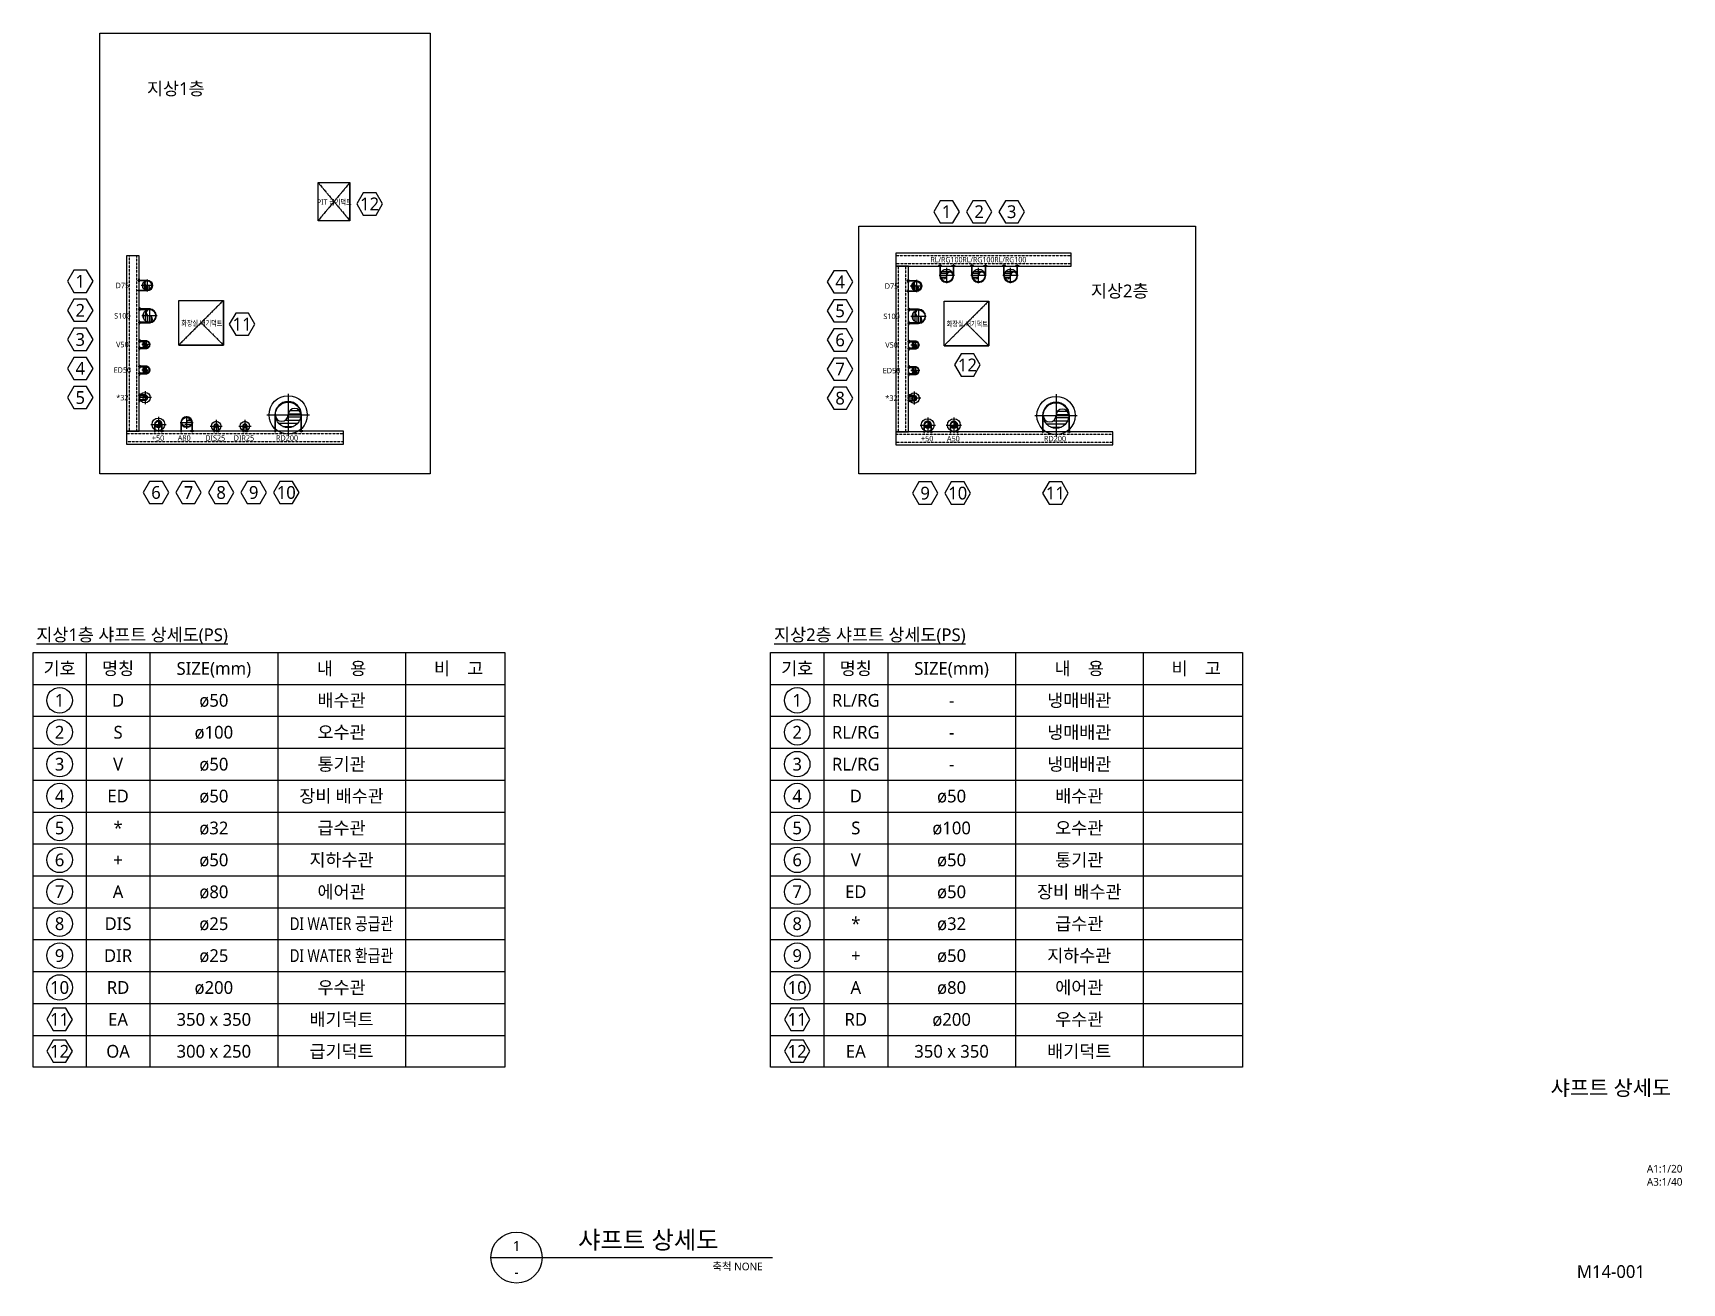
# Model space of a CAD drawing. Header units: millimetres. Extents: x 45312 to 58225, y 10438 to 20233.
import ezdxf
from ezdxf.enums import TextEntityAlignment as Align

# ---------------------------------------------------------------- set-up
doc = ezdxf.new("R2010")
doc.units = ezdxf.units.MM
doc.linetypes.add('CEN6', pattern=[12, 10, -0.75, 0.5, -0.75])
doc.linetypes.add('H9', pattern=[2.4, 1.5, -0.9])
for name, color, linetype in [('1 EA', 3, 'Continuous'), ('1 OA', 4, 'Continuous'), ('AA-MKXS', 3, 'Continuous'), ('DI', 1, 'Continuous'), ('PIPE', 3, 'Continuous'), ('TE', 2, 'Continuous'), ('TEXT', 2, 'Continuous'), ('TT', 4, 'Continuous')]:
    doc.layers.add(name, color=color, linetype=linetype)
doc.layers.add('FU', color=1, linetype='Continuous', plot=False)
doc.styles.add('sunjin', font='')
doc.styles.add('맑은고딕', font='malgun.ttf')
doc.styles.add('스타일1', font='malgun.ttf')
doc.styles.get('sunjin').set_extended_font_data('Malgun Gothic')

# ---------------------------------------------------------------- blocks, each defined once
blk = doc.blocks.new('A$C1E4E135A')
at = {"layer": 'PIPE', "color": 1}
for points in [[(23, 5), (0, 5), (0, 9), (23, 9)], [(80, 5), (103, 5), (103, 9), (80, 9)]]:
    blk.add_lwpolyline(points, close=True, dxfattribs=at)
blk.add_lwpolyline([(14, 0), (9, 0), (9, 71, -1), (94, 71), (94, 0), (89, 0), (89, 71, 1), (14, 71)], format="xyb", close=True, dxfattribs=at)
blk = doc.blocks.new('A$C7C6610FC')
at = {"layer": 'PIPE'}
blk.add_blockref('A$C1E4E135A', (0, 0), dxfattribs=at)
blk = doc.blocks.new('*X1169')
at = {"color": 0}
for p, q in [((-12726, 14235), (-12723, 14235)), ((-12718, 14220), (-12638, 14220)), ((-12700, 14205), (-12656, 14205)), ((-12683, 14235), (-12630, 14235)), ((-12678, 14250), (-12628, 14250)), ((-12673, 14265), (-12633, 14265))]:
    blk.add_line(p, q, dxfattribs=at)
blk = doc.blocks.new('A$C1052655C')
at = {"layer": 'PIPE', "color": 1}
for p, q in [((0, 48), (95, 48)), ((48, 95), (48, 0))]:
    blk.add_line(p, q, dxfattribs=at)
at = {"layer": 'PIPE'}
blk.add_circle((48, 48), 37.5, dxfattribs=at)
at = {"layer": 'PIPE', "color": 2}
for centre, start, end in [((29, 48), 180, 0), ((66, 48), 0, 180)]:
    blk.add_arc(centre, 18.8, start, end, dxfattribs=at)
at = {"layer": 'PIPE', "color": 1, "xscale": 0.75, "yscale": 0.75, "zscale": 0.75}
blk.add_blockref('*X1169', (9556, -10640), dxfattribs=at)
blk = doc.blocks.new('A$C034B1F44')
at = {"layer": 'PIPE'}
for name, p in [('A$C7C6610FC', (0, 0)), ('A$C1052655C', (4, 24))]:
    blk.add_blockref(name, p, dxfattribs=at)
blk = doc.blocks.new('A$C6D123ABD')
at = {"layer": 'PIPE', "color": 1}
blk.add_lwpolyline([(14, 84, -1), (114, 84), (114, 0), (119, 0), (119, 84, 1), (9, 84), (9, 0), (14, 0)], format="xyb", close=True, dxfattribs=at)
for points in [[(23, 5), (0, 5), (0, 9), (23, 9)], [(105, 5), (128, 5), (128, 9), (105, 9)]]:
    blk.add_lwpolyline(points, close=True, dxfattribs=at)
blk = doc.blocks.new('*X1173')
at = {"color": 0}
for p, q in [((-12726, 14235), (-12723, 14235)), ((-12718, 14220), (-12638, 14220)), ((-12700, 14205), (-12656, 14205)), ((-12683, 14235), (-12630, 14235)), ((-12678, 14250), (-12628, 14250)), ((-12673, 14265), (-12633, 14265))]:
    blk.add_line(p, q, dxfattribs=at)
blk = doc.blocks.new('A$C61B320AF')
at = {"layer": 'PIPE', "color": 1}
for p, q in [((0, 60), (120, 60)), ((60, 120), (60, 0))]:
    blk.add_line(p, q, dxfattribs=at)
at = {"layer": 'PIPE'}
blk.add_circle((60, 60), 50, dxfattribs=at)
at = {"layer": 'PIPE', "color": 2}
for centre, start, end in [((35, 60), 180, 0), ((85, 60), 0, 180)]:
    blk.add_arc(centre, 25, start, end, dxfattribs=at)
at = {"layer": 'PIPE', "color": 1}
blk.add_blockref('*X1173', (12738, -14190), dxfattribs=at)
blk = doc.blocks.new('A$C617478ED')
at = {"layer": 'PIPE'}
for name, p in [('A$C6D123ABD', (0, 0)), ('A$C61B320AF', (4, 24))]:
    blk.add_blockref(name, p, dxfattribs=at)
blk = doc.blocks.new('A$C7DF4670E')
at = {"layer": 'PIPE', "color": 1}
for points in [[(23, 5), (0, 5), (0, 9), (23, 9)], [(55, 5), (78, 5), (78, 9), (55, 9)]]:
    blk.add_lwpolyline(points, close=True, dxfattribs=at)
blk.add_lwpolyline([(14, 59, -1), (64, 59), (64, 0), (69, 0), (69, 59, 1), (9, 59), (9, 0), (14, 0)], format="xyb", close=True, dxfattribs=at)
blk = doc.blocks.new('*X1179')
at = {"color": 0}
for p, q in [((-12702, 15370), (-12702, 15370)), ((-12679, 15370), (-12653, 15370)), ((-12677, 15380), (-12654, 15380)), ((-12697, 15360), (-12658, 15360))]:
    blk.add_line(p, q, dxfattribs=at)
blk = doc.blocks.new('A$C621C202B')
at = {"layer": 'PIPE', "color": 1}
for p, q in [((0, 35), (70, 35)), ((35, 70), (35, 0))]:
    blk.add_line(p, q, dxfattribs=at)
at = {"layer": 'PIPE'}
blk.add_circle((35, 35), 25, dxfattribs=at)
at = {"layer": 'PIPE', "color": 2}
for centre, start, end in [((23, 35), 180, 0), ((48, 35), 0, 180)]:
    blk.add_arc(centre, 12.5, start, end, dxfattribs=at)
at = {"layer": 'PIPE', "color": 1}
blk.add_blockref('*X1179', (12713, -15341), dxfattribs=at)
blk = doc.blocks.new('A$C33D3164D')
at = {"layer": 'PIPE'}
for name, p in [('A$C7DF4670E', (0, 0)), ('A$C621C202B', (4, 24))]:
    blk.add_blockref(name, p, dxfattribs=at)
blk = doc.blocks.new('A$C0B0061D7')
at = {"layer": 'PIPE', "color": 1}
for points in [[(23, 5), (0, 5), (0, 9), (23, 9)], [(37, 5), (60, 5), (60, 9), (37, 9)]]:
    blk.add_lwpolyline(points, close=True, dxfattribs=at)
blk.add_lwpolyline([(14, 50, -1), (46, 50), (46, 0), (51, 0), (51, 50, 1), (9, 50), (9, 0), (14, 0)], format="xyb", close=True, dxfattribs=at)
blk = doc.blocks.new('A$C2FB629CA')
at = {"layer": 'PIPE', "color": 1}
for p, q in [((0, 51), (102, 51)), ((51, 102), (51, 0))]:
    blk.add_line(p, q, dxfattribs=at)
blk.add_circle((51, 51), 41, dxfattribs=at)
at = {"layer": 'PIPE'}
blk.add_circle((51, 51), 16, dxfattribs=at)
at = {"layer": 'PIPE', "color": 2}
for centre, start, end in [((43, 51), 180, 0), ((59, 51), 0, 180)]:
    blk.add_arc(centre, 8, start, end, dxfattribs=at)
blk = doc.blocks.new('A$C74D30CA1')
at = {"layer": 'PIPE'}
for name, p in [('A$C2FB629CA', (0, 0)), ('A$C0B0061D7', (21, 1))]:
    blk.add_blockref(name, p, dxfattribs=at)
blk = doc.blocks.new('A$C655E5722')
at = {"layer": 'PIPE', "color": 1}
for points in [[(23, 5), (0, 5), (0, 9), (23, 9)], [(30, 5), (53, 5), (53, 9), (30, 9)]]:
    blk.add_lwpolyline(points, close=True, dxfattribs=at)
blk.add_lwpolyline([(14, 46, -1), (39, 46), (39, 0), (44, 0), (44, 46, 1), (9, 46), (9, 0), (14, 0)], format="xyb", close=True, dxfattribs=at)
blk = doc.blocks.new('A$C5D586DC2')
at = {"layer": 'PIPE', "color": 1}
for p, q in [((0, 47), (95, 47)), ((47, 95), (47, 0))]:
    blk.add_line(p, q, dxfattribs=at)
blk.add_circle((47, 47), 37.5, dxfattribs=at)
at = {"layer": 'PIPE'}
blk.add_circle((47, 47), 12.5, dxfattribs=at)
at = {"layer": 'PIPE', "color": 2}
for centre, start, end in [((41, 47), 180, 0), ((54, 47), 0, 180)]:
    blk.add_arc(centre, 6.25, start, end, dxfattribs=at)
blk = doc.blocks.new('A$C26622CD1')
at = {"layer": 'PIPE'}
for name, p in [('A$C5D586DC2', (0, 0)), ('A$C655E5722', (21, 1))]:
    blk.add_blockref(name, p, dxfattribs=at)
blk = doc.blocks.new('*X1162')
at = {"color": 0}
for p, q in [((-12702, 15370), (-12702, 15370)), ((-12679, 15370), (-12653, 15370)), ((-12677, 15380), (-12654, 15380)), ((-12697, 15360), (-12658, 15360))]:
    blk.add_line(p, q, dxfattribs=at)
blk = doc.blocks.new('A$C2F2D2E4F')
at = {"layer": 'PIPE', "color": 1}
for p, q in [((0, 60), (120, 60)), ((60, 120), (60, 0))]:
    blk.add_line(p, q, dxfattribs=at)
blk.add_circle((60, 60), 50, dxfattribs=at)
at = {"layer": 'PIPE'}
blk.add_circle((60, 60), 25, dxfattribs=at)
at = {"layer": 'PIPE', "color": 2}
for centre, start, end in [((48, 60), 180, 0), ((73, 60), 0, 180)]:
    blk.add_arc(centre, 12.5, start, end, dxfattribs=at)
at = {"layer": 'PIPE', "color": 1}
blk.add_blockref('*X1162', (12738, -15316), dxfattribs=at)
blk = doc.blocks.new('A$C33F4382D')
at = {"layer": 'PIPE'}
for name, p in [('A$C2F2D2E4F', (0, 0)), ('A$C7DF4670E', (21, 1))]:
    blk.add_blockref(name, p, dxfattribs=at)
blk = doc.blocks.new('A$C5C17079E')
at = {"layer": 'PIPE', "color": 1}
blk.add_lwpolyline([(14, 134, -1), (214, 134), (214, 0), (219, 0), (219, 134, 1), (9, 134), (9, 0), (14, 0)], format="xyb", close=True, dxfattribs=at)
for points in [[(23, 5), (0, 5), (0, 9), (23, 9)], [(205, 5), (228, 5), (228, 9), (205, 9)]]:
    blk.add_lwpolyline(points, close=True, dxfattribs=at)
blk = doc.blocks.new('*X1195')
at = {"color": 0}
for p, q in [((-13263, 13200), (-13261, 13200)), ((-13255, 13175), (-13243, 13175)), ((-13184, 13175), (-13072, 13175)), ((-13166, 13200), (-13065, 13200)), ((-13163, 13225), (-13065, 13225)), ((-13150, 13250), (-13078, 13250)), ((-13239, 13150), (-13088, 13150)), ((-13206, 13125), (-13121, 13125))]:
    blk.add_line(p, q, dxfattribs=at)
blk = doc.blocks.new('A$C64BF2C62')
at = {"layer": 'PIPE', "color": 1}
for p, q in [((166, 332), (166, 0)), ((0, 166), (332, 166))]:
    blk.add_line(p, q, dxfattribs=at)
blk.add_circle((166, 166), 150, dxfattribs=at)
at = {"layer": 'PIPE'}
blk.add_circle((166, 166), 100, dxfattribs=at)
at = {"layer": 'PIPE', "color": 2}
for centre, start, end in [((116, 166), 180, 0), ((216, 166), 0, 180)]:
    blk.add_arc(centre, 50, start, end, dxfattribs=at)
at = {"layer": 'PIPE', "color": 1}
blk.add_blockref('*X1195', (13330, -13050), dxfattribs=at)
blk = doc.blocks.new('A$C29FF4970')
at = {"layer": 'PIPE'}
for name, p in [('A$C64BF2C62', (0, 0)), ('A$C5C17079E', (52, 32))]:
    blk.add_blockref(name, p, dxfattribs=at)
blk = doc.blocks.new('A$C6F3A53F5')
at = {"layer": 'PIPE', "color": 1}
for points in [[(23, 5), (0, 5), (0, 9), (23, 9)], [(85, 5), (108, 5), (108, 9), (85, 9)]]:
    blk.add_lwpolyline(points, close=True, dxfattribs=at)
blk.add_lwpolyline([(14, 74, -1), (94, 74), (94, 0), (99, 0), (99, 74, 1), (9, 74), (9, 0), (14, 0)], format="xyb", close=True, dxfattribs=at)
blk = doc.blocks.new('*X1222')
at = {"color": 0}
for p, q in [((-12715, 14610), (-12711, 14610)), ((-12704, 14595), (-12651, 14595)), ((-12684, 14610), (-12641, 14610)), ((-12678, 14625), (-12638, 14625)), ((-12671, 14640), (-12645, 14640))]:
    blk.add_line(p, q, dxfattribs=at)
blk = doc.blocks.new('A$C433D241B')
at = {"layer": 'PIPE', "color": 1}
for p, q in [((0, 50), (100, 50)), ((50, 100), (50, 0))]:
    blk.add_line(p, q, dxfattribs=at)
at = {"layer": 'PIPE'}
blk.add_circle((50, 50), 40, dxfattribs=at)
at = {"layer": 'PIPE', "color": 2}
for centre, start, end in [((30, 50), 180, 0), ((70, 50), 0, 180)]:
    blk.add_arc(centre, 20, start, end, dxfattribs=at)
at = {"layer": 'PIPE', "color": 1}
blk.add_blockref('*X1222', (12728, -14575), dxfattribs=at)
blk = doc.blocks.new('A$C3DD51396')
at = {"layer": 'PIPE'}
for name, p in [('A$C6F3A53F5', (0, 0)), ('A$C433D241B', (4, 24))]:
    blk.add_blockref(name, p, dxfattribs=at)

msp = doc.modelspace()

# ---------------------------------------------------------------- linework, layer by layer
for points in [[(45834, 20233), (48421, 20233), (48421, 16780), (45834, 16780)], [(51780, 18720), (54416, 18720), (54416, 16780), (51780, 16780)]]:
    msp.add_lwpolyline(points, close=True)
at = {"layer": '1 EA'}
for points in [[(46453, 18138), (46803, 18138), (46803, 17788), (46453, 17788), (46453, 18138)], [(52446, 18133), (52796, 18133), (52796, 17783), (52446, 17783), (52446, 18133)]]:
    msp.add_lwpolyline(points, dxfattribs=at)
at = {"layer": '1 EA', "color": 1, "linetype": 'CEN6', "ltscale": 0.8}
for points in [[(46803, 18138), (46453, 17788), (46803, 17788), (46803, 18138)], [(46803, 18138), (46628, 17963), (46803, 17788), (46803, 18138)], [(52796, 18133), (52446, 17783), (52796, 17783), (52796, 18133)], [(52796, 18133), (52621, 17958), (52796, 17783), (52796, 18133)]]:
    msp.add_lwpolyline(points, dxfattribs=at)
at = {"layer": '1 OA'}
msp.add_lwpolyline([(47544, 19062), (47794, 19062), (47794, 18762), (47544, 18762), (47544, 19062)], dxfattribs=at)
at = {"layer": '1 OA', "color": 1, "linetype": 'CEN6', "ltscale": 0.8}
msp.add_lwpolyline([(47544, 18762), (47544, 19062), (47794, 18762), (47794, 19062), (47544, 18762)], dxfattribs=at)
at = {"layer": 'AA-MKXS', "color": 7}
msp.add_line((48898, 10638), (51102, 10638), dxfattribs=at)
msp.add_circle((49098, 10638), 200, dxfattribs=at)
at = {"layer": 'DI'}
for points in [[(46044, 18487), (46044, 17112), (46144, 17112), (46144, 18487)], [(53442, 18507), (52068, 18507), (52068, 18407), (53442, 18407)], [(52068, 18407), (52068, 17107), (52168, 17107), (52168, 18407)], [(46044, 17012), (47744, 17012), (47744, 17112), (46044, 17112)], [(52068, 17007), (53768, 17007), (53768, 17107), (52068, 17107)]]:
    msp.add_lwpolyline(points, close=True, dxfattribs=at)
at = {"layer": 'DI', "linetype": 'H9'}
for points in [[(46064, 18487), (46064, 17112), (46124, 17112), (46124, 18487)], [(53442, 18487), (52068, 18487), (52068, 18427), (53442, 18427)], [(52088, 18407), (52088, 17107), (52148, 17107), (52148, 18407)], [(46044, 17032), (47744, 17032), (47744, 17092), (46044, 17092)], [(52068, 17027), (53768, 17027), (53768, 17087), (52068, 17087)]]:
    msp.add_lwpolyline(points, close=True, dxfattribs=at)
at = {"layer": 'TE', "color": 2}
for points in [[(47898, 18980), (47848, 18894), (47898, 18807), (47998, 18807), (48048, 18894), (47998, 18980)], [(52416, 18919), (52366, 18833), (52416, 18746), (52516, 18746), (52566, 18833), (52516, 18919)], [(52671, 18919), (52621, 18833), (52671, 18746), (52771, 18746), (52821, 18833), (52771, 18919)], [(52926, 18919), (52876, 18833), (52926, 18746), (53026, 18746), (53076, 18833), (53026, 18919)], [(45632, 18375), (45582, 18288), (45632, 18201), (45732, 18201), (45782, 18288), (45732, 18375)], [(51582, 18370), (51532, 18283), (51582, 18197), (51682, 18197), (51732, 18283), (51682, 18370)], [(45632, 18147), (45582, 18060), (45632, 17974), (45732, 17974), (45782, 18060), (45732, 18147)], [(51582, 18142), (51532, 18056), (51582, 17969), (51682, 17969), (51732, 18056), (51682, 18142)], [(46899, 18039), (46849, 17952), (46899, 17866), (46999, 17866), (47049, 17952), (46999, 18039)], [(45632, 17919), (45582, 17832), (45632, 17746), (45732, 17746), (45782, 17832), (45732, 17919)], [(51582, 17914), (51532, 17828), (51582, 17741), (51682, 17741), (51732, 17828), (51682, 17914)], [(52579, 17719), (52529, 17632), (52579, 17545), (52679, 17545), (52729, 17632), (52679, 17719)], [(45632, 17691), (45582, 17605), (45632, 17518), (45732, 17518), (45782, 17605), (45732, 17691)], [(51582, 17686), (51532, 17600), (51582, 17513), (51682, 17513), (51732, 17600), (51682, 17686)], [(45632, 17463), (45582, 17377), (45632, 17290), (45732, 17290), (45782, 17377), (45732, 17463)], [(51582, 17459), (51532, 17372), (51582, 17285), (51682, 17285), (51732, 17372), (51682, 17459)], [(46225, 16720), (46175, 16633), (46225, 16547), (46325, 16547), (46375, 16633), (46325, 16720)], [(46480, 16720), (46430, 16633), (46480, 16547), (46580, 16547), (46630, 16633), (46580, 16720)], [(46735, 16720), (46685, 16633), (46735, 16547), (46835, 16547), (46885, 16633), (46835, 16720)], [(46990, 16720), (46940, 16633), (46990, 16547), (47090, 16547), (47140, 16633), (47090, 16720)], [(47245, 16720), (47195, 16633), (47245, 16547), (47345, 16547), (47395, 16633), (47345, 16720)], [(52248, 16715), (52198, 16628), (52248, 16542), (52348, 16542), (52398, 16628), (52348, 16715)], [(52503, 16715), (52453, 16628), (52503, 16542), (52603, 16542), (52653, 16628), (52603, 16715)], [(53268, 16715), (53218, 16628), (53268, 16542), (53368, 16542), (53418, 16628), (53368, 16715)], [(45470, 12591), (45420, 12504), (45470, 12418), (45570, 12418), (45620, 12504), (45570, 12591)], [(51246, 12591), (51196, 12504), (51246, 12418), (51346, 12418), (51396, 12504), (51346, 12591)], [(45470, 12341), (45420, 12254), (45470, 12168), (45570, 12168), (45620, 12254), (45570, 12341)], [(51246, 12341), (51196, 12254), (51246, 12168), (51346, 12168), (51396, 12254), (51346, 12341)]]:
    msp.add_lwpolyline(points, close=True, dxfattribs=at)
for centre in [(45520, 15004), (51296, 15004), (45520, 14754), (51296, 14754), (45520, 14504), (51296, 14504), (45520, 14254), (51296, 14254), (45520, 14004), (51296, 14004), (45520, 13754), (51296, 13754), (45520, 13504), (51296, 13504), (45520, 13254), (51296, 13254), (45520, 13004), (51296, 13004), (45520, 12754), (51296, 12754)]:
    msp.add_circle(centre, 100, dxfattribs=at)
at = {"layer": 'TT', "color": 4}
for p, q in [((45728, 15379), (45728, 12129)), ((51505, 15379), (51505, 12129)), ((45312, 15129), (49006, 15129)), ((51088, 15129), (54783, 15129))]:
    msp.add_line(p, q, dxfattribs=at)
at = {"layer": 'TT', "color": 5}
for p, q in [((46228, 15379), (46228, 12129)), ((47228, 15379), (47228, 12129)), ((48228, 15379), (48228, 12129)), ((52005, 15379), (52005, 12129)), ((53005, 15379), (53005, 12129)), ((54005, 15379), (54005, 12129)), ((45312, 14879), (49006, 14879)), ((51088, 14879), (54783, 14879)), ((45312, 14629), (49006, 14629)), ((51088, 14629), (54783, 14629)), ((45312, 14379), (49006, 14379)), ((51088, 14379), (54783, 14379)), ((45312, 14129), (49006, 14129)), ((51088, 14129), (54783, 14129)), ((45312, 13879), (49006, 13879)), ((51088, 13879), (54783, 13879)), ((45312, 13629), (49006, 13629)), ((51088, 13629), (54783, 13629)), ((45312, 13379), (49006, 13379)), ((51088, 13379), (54783, 13379)), ((45312, 13129), (49006, 13129)), ((51088, 13129), (54783, 13129)), ((45312, 12879), (49006, 12879)), ((51088, 12879), (54783, 12879)), ((45312, 12629), (49006, 12629)), ((51088, 12629), (54783, 12629)), ((45312, 12379), (49006, 12379)), ((51088, 12379), (54783, 12379))]:
    msp.add_line(p, q, dxfattribs=at)
at = {"layer": 'TT', "color": 4}
for points in [[(45312, 12129), (45312, 15379), (49006, 15379), (49006, 12129)], [(51088, 12129), (51088, 15379), (54783, 15379), (54783, 12129)]]:
    msp.add_lwpolyline(points, close=True, dxfattribs=at)

# ---------------------------------------------------------------- block references
at = {"layer": 'PIPE'}
for name, p, rotation in [('A$C617478ED', (52531, 18417), 180), ('A$C617478ED', (52781, 18417), 180), ('A$C617478ED', (53031, 18417), 180), ('A$C034B1F44', (46135, 18306), 270), ('A$C034B1F44', (52158, 18302), 270), ('A$C617478ED', (46139, 18081), 270), ('A$C617478ED', (52163, 18077), 270), ('A$C33D3164D', (46139, 17831), 270), ('A$C33D3164D', (52163, 17827), 270), ('A$C33D3164D', (46139, 17631), 270), ('A$C33D3164D', (52163, 17627), 270), ('A$C74D30CA1', (46138, 17427), 270), ('A$C74D30CA1', (52161, 17423), 270)]:
    msp.add_blockref(name, p, dxfattribs=dict(at, rotation=rotation))
for name, p in [('A$C29FF4970', (47144, 17075)), ('A$C29FF4970', (53157, 17070)), ('A$C33F4382D', (46234, 17106)), ('A$C3DD51396', (46461, 17107)), ('A$C26622CD1', (46699, 17106)), ('A$C26622CD1', (46924, 17106)), ('A$C33F4382D', (52258, 17101)), ('A$C33F4382D', (52463, 17101))]:
    msp.add_blockref(name, p, dxfattribs=at)

# ---------------------------------------------------------------- texts
at = {"layer": 'AA-MKXS', "linetype": 'Continuous', "style": '스타일1'}
msp.add_text('샤프트 상세도', height=140, dxfattribs=at).set_placement((49580, 10706))
msp.add_text('1', height=80, dxfattribs=at).set_placement((49099, 10688), align=Align.CENTER)
msp.add_text('축척 NONE', height=60, dxfattribs=at).set_placement((51026, 10568), align=Align.MIDDLE_RIGHT)
at = {"layer": 'AA-MKXS', "style": '스타일1'}
msp.add_text('-', height=80, dxfattribs=at).set_placement((49098, 10524), align=Align.MIDDLE)
at = {"layer": 'FU', "color": 7, "style": 'sunjin', "width": 0.8}
for s, p in [('PIT 급기덕트', (47671, 18908)), ('RL/RG100', (52465, 18457)), ('RL/RG100', (52715, 18457)), ('RL/RG100', (52965, 18457)), ('화장실 배기덕트', (46634, 17959)), ('화장실 배기덕트', (52628, 17954))]:
    msp.add_text(s, height=42.6, dxfattribs=at).set_placement(p, align=Align.MIDDLE_CENTER)
at = {"layer": 'FU', "color": 7, "style": 'sunjin'}
for s, p in [('D75', (46012, 18255)), ('D75', (52035, 18250)), ('S100', (46012, 18017)), ('S100', (52035, 18013)), ('V50', (46012, 17792)), ('V50', (52035, 17788)), ('ED50', (46012, 17592)), ('ED50', (52035, 17588)), ('*32', (46012, 17376)), ('*32', (52035, 17372)), ('+50', (46291, 17060)), ('A80', (46496, 17060)), ('DIS25', (46739, 17060)), ('DIR25', (46964, 17060)), ('RD200', (47301, 17060)), ('+50', (52314, 17055)), ('A50', (52519, 17055)), ('RD200', (53315, 17055))]:
    msp.add_text(s, height=42.6, dxfattribs=at).set_placement(p, align=Align.MIDDLE_CENTER)
at = {"layer": 'TE', "color": 3, "style": '맑은고딕'}
for s, p in [('지상1층', (46430, 19797)), ('지상2층', (53822, 18212)), ('기호', (45520, 15254)), ('명칭', (45978, 15254)), ('SIZE(mm)', (46728, 15254)), ('내    용', (47728, 15254)), ('비    고', (48645, 15254)), ('기호', (51296, 15254)), ('명칭', (51755, 15254)), ('SIZE(mm)', (52505, 15254)), ('내    용', (53505, 15254)), ('비    고', (54421, 15254))]:
    msp.add_text(s, height=100, dxfattribs=at).set_placement(p, align=Align.MIDDLE_CENTER)
at = {"layer": 'TE', "color": 2, "style": '맑은고딕'}
for s, p in [('12', (47948, 18894)), ('1', (52466, 18833)), ('2', (52721, 18833)), ('3', (52976, 18833)), ('1', (45682, 18288)), ('4', (51632, 18283)), ('2', (45682, 18060)), ('5', (51632, 18056)), ('11', (46949, 17952)), ('3', (45682, 17832)), ('6', (51632, 17828)), ('4', (45682, 17605)), ('7', (51632, 17600)), ('12', (52629, 17632)), ('5', (45682, 17377)), ('8', (51632, 17372)), ('6', (46275, 16633)), ('7', (46530, 16633)), ('8', (46785, 16633)), ('9', (47040, 16633)), ('10', (47295, 16633)), ('9', (52298, 16628)), ('10', (52553, 16628)), ('11', (53318, 16628)), ('1', (45520, 15004)), ('1', (51296, 15004)), ('2', (45520, 14754)), ('2', (51296, 14754)), ('3', (45520, 14504)), ('3', (51296, 14504)), ('4', (45520, 14254)), ('4', (51296, 14254)), ('5', (45520, 14004)), ('5', (51296, 14004)), ('6', (45520, 13754)), ('6', (51296, 13754)), ('7', (45520, 13504)), ('7', (51296, 13504)), ('8', (45520, 13254)), ('8', (51296, 13254)), ('9', (45520, 13004)), ('9', (51296, 13004)), ('10', (45520, 12754)), ('10', (51296, 12754)), ('11', (45520, 12504)), ('11', (51296, 12504)), ('12', (45520, 12254)), ('12', (51296, 12254))]:
    msp.add_text(s, height=100, dxfattribs=at).set_placement(p, align=Align.MIDDLE_CENTER)
at = {"layer": 'TE', "color": 3, "style": '맑은고딕'}
for s, p in [('%%U지상1층 샤프트 상세도(PS)', (45338, 15518)), ('%%U지상2층 샤프트 상세도(PS)', (51115, 15518))]:
    msp.add_text(s, height=100, dxfattribs=at).set_placement(p, align=Align.MIDDLE_LEFT)
at = {"layer": 'TE', "style": '맑은고딕'}
for s, p in [('D', (45978, 15004)), ('ø50', (46728, 15004)), ('배수관', (47728, 15004)), ('RL/RG', (51755, 15004)), ('-', (52505, 15004)), ('냉매배관', (53505, 15004)), ('S', (45978, 14754)), ('ø100', (46728, 14754)), ('오수관', (47728, 14754)), ('RL/RG', (51755, 14754)), ('-', (52505, 14754)), ('냉매배관', (53505, 14754)), ('V', (45978, 14504)), ('ø50', (46728, 14504)), ('통기관', (47728, 14504)), ('RL/RG', (51755, 14504)), ('-', (52505, 14504)), ('냉매배관', (53505, 14504)), ('ED', (45978, 14254)), ('ø50', (46728, 14254)), ('장비 배수관', (47728, 14254)), ('D', (51755, 14254)), ('ø50', (52505, 14254)), ('배수관', (53505, 14254)), ('*', (45978, 14004)), ('ø32', (46728, 14004)), ('급수관', (47728, 14004)), ('S', (51755, 14004)), ('ø100', (52505, 14004)), ('오수관', (53505, 14004)), ('+', (45978, 13754)), ('ø50', (46728, 13754)), ('지하수관', (47728, 13754)), ('V', (51755, 13754)), ('ø50', (52505, 13754)), ('통기관', (53505, 13754)), ('에어관', (47728, 13504)), ('장비 배수관', (53505, 13504)), ('A', (45978, 13504)), ('ø80', (46728, 13504)), ('ED', (51755, 13504)), ('ø50', (52505, 13504)), ('DIS', (45978, 13254)), ('ø25', (46728, 13254)), ('*', (51755, 13254)), ('ø32', (52505, 13254)), ('급수관', (53505, 13254)), ('DIR', (45978, 13004)), ('ø25', (46728, 13004)), ('ø50', (52505, 13004)), ('지하수관', (53505, 13004)), ('+', (51755, 13004)), ('RD', (45978, 12754)), ('ø200', (46728, 12754)), ('우수관', (47728, 12754)), ('A', (51755, 12754)), ('ø80', (52505, 12754)), ('에어관', (53505, 12754)), ('EA', (45978, 12504)), ('350 x 350', (46728, 12504)), ('배기덕트', (47728, 12504)), ('RD', (51755, 12504)), ('ø200', (52505, 12504)), ('우수관', (53505, 12504)), ('OA', (45978, 12254)), ('300 x 250', (46728, 12254)), ('급기덕트', (47728, 12254)), ('EA', (51755, 12254)), ('350 x 350', (52505, 12254)), ('배기덕트', (53505, 12254))]:
    msp.add_text(s, height=100, dxfattribs=at).set_placement(p, align=Align.MIDDLE_CENTER)
at = {"layer": 'TE', "style": '맑은고딕', "width": 0.8}
for s, p in [('DI WATER 공급관', (47728, 13254)), ('DI WATER 환급관', (47728, 13004))]:
    msp.add_text(s, height=100, dxfattribs=at).set_placement(p, align=Align.MIDDLE_CENTER)
at = {"layer": 'TEXT', "color": 3, "style": '스타일1'}
for s, height, p in [('샤프트 상세도', 120, (57668, 11968)), ('A1:1/20', 60, (58089, 11334)), ('A3:1/40', 60, (58089, 11231)), ('M14-001', 100, (57668, 10528))]:
    msp.add_text(s, height=height, dxfattribs=at).set_placement(p, align=Align.MIDDLE_CENTER)

doc.saveas('drawing.dxf')
